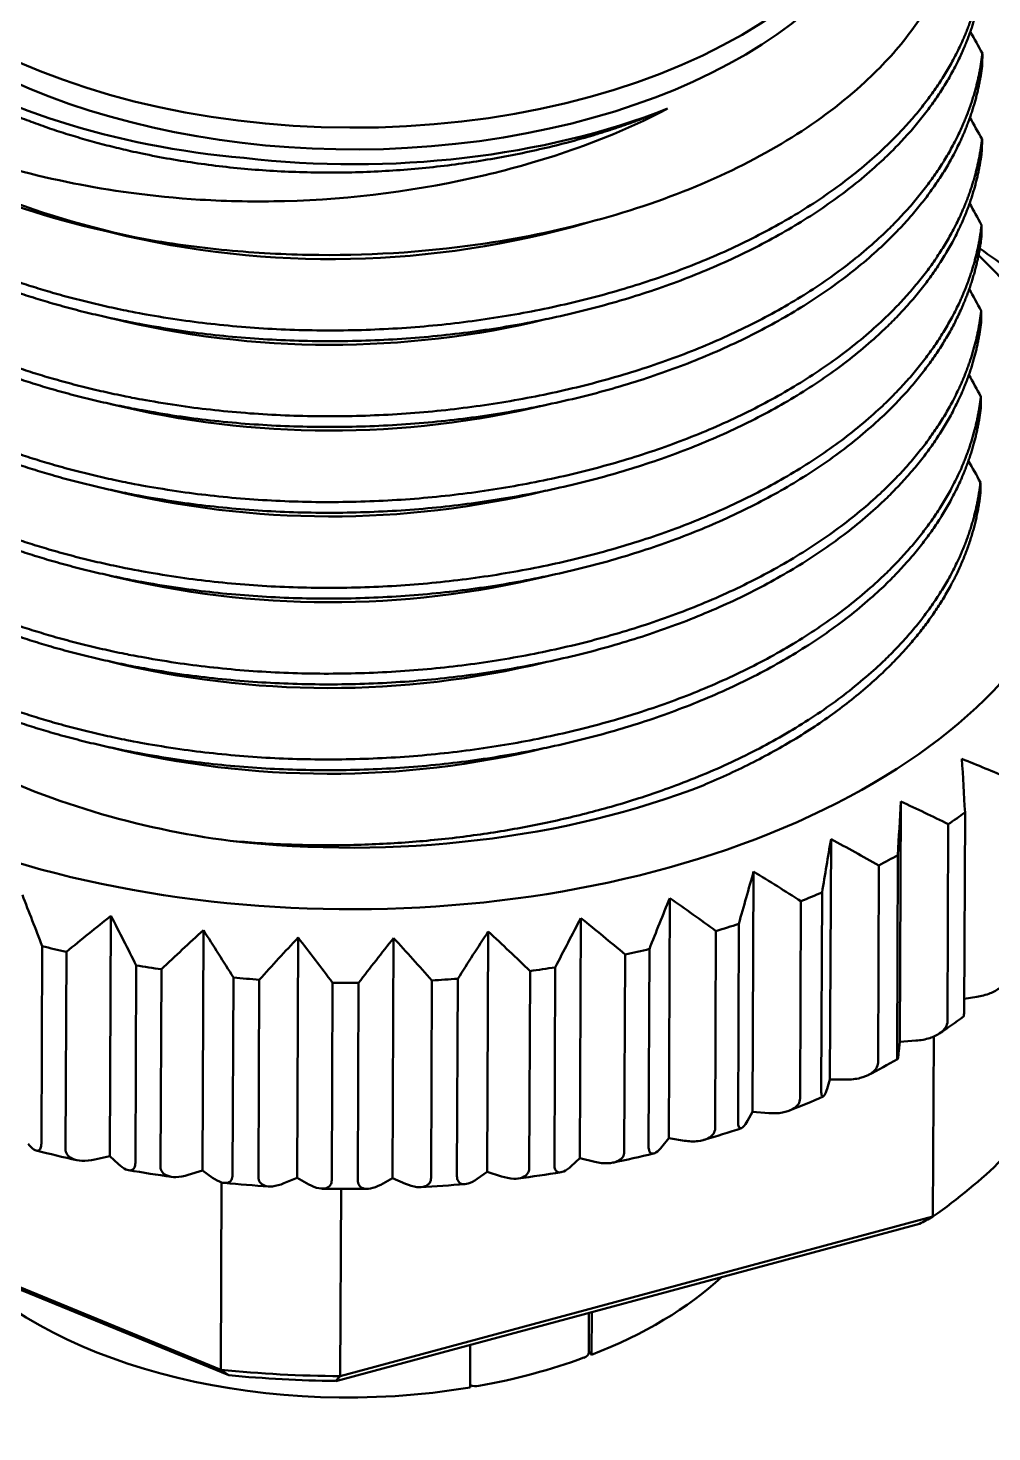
# Model space of a CAD drawing. Header units: millimetres. Extents: x 0 to 420, y 0 to 297.
# Drawn here: x 300.033 to 301.337, y 159.228 to 161.127 of the extents above; entities that cross this region are included whole.
import ezdxf

# ---------------------------------------------------------------- set-up
doc = ezdxf.new("R2010")
doc.units = ezdxf.units.MM
doc.header["$LTSCALE"] = 0.75
doc.layers.add('Visible', color=7, linetype='Continuous', lineweight=50)

msp = doc.modelspace()

# ---------------------------------------------------------------- linework, layer by layer
at = {"layer": 'Visible', "extrusion": (0, 0.816497, 0.57735)}
for p, q in [((301.3237, 161.0783), (301.3238, 161.0928)), ((301.3232, 160.9622), (301.3233, 160.9767)), ((301.3227, 160.8461), (301.3227, 160.8606)), ((301.3222, 160.73), (301.3222, 160.7445)), ((301.3217, 160.6139), (301.3217, 160.6284)), ((301.3212, 160.4978), (301.3212, 160.5124)), ((301.2134, 160.0807), (301.212, 159.7557)), ((301.3003, 160.0658), (301.2991, 159.7988)), ((301.2766, 159.7831), (301.2777, 160.0501)), ((301.119, 160.0296), (301.1176, 159.7046)), ((301.1826, 159.7273), (301.1837, 159.9942)), ((301.2095, 160.0082), (301.2083, 159.7412)), ((301.0143, 159.9859), (301.0129, 159.6608)), ((301.1069, 159.9577), (301.1058, 159.6907)), ((300.9009, 159.9501), (300.8995, 159.6251)), ((301.0772, 159.6788), (301.0784, 159.9457)), ((300.1449, 159.926), (300.1435, 159.601)), ((300.7806, 159.923), (300.7792, 159.598)), ((300.27, 159.9067), (300.2686, 159.5816)), ((300.6554, 159.9049), (300.654, 159.5798)), ((300.9623, 159.6384), (300.9634, 159.9054)), ((300.9943, 159.9151), (300.9932, 159.6481)), ((300.0507, 159.618), (300.0519, 159.885)), ((300.3981, 159.8966), (300.3967, 159.5716)), ((300.5272, 159.896), (300.5258, 159.571)), ((300.8733, 159.8811), (300.8722, 159.6141)), ((300.0846, 159.8773), (300.0834, 159.6103)), ((300.8394, 159.6067), (300.8406, 159.8737)), ((300.1779, 159.5919), (300.179, 159.8589)), ((300.2131, 159.8537), (300.2119, 159.5867)), ((300.3095, 159.5754), (300.3107, 159.8424)), ((300.7107, 159.5843), (300.7118, 159.8513)), ((300.7459, 159.8563), (300.7448, 159.5893)), ((300.3456, 159.8396), (300.3444, 159.5726)), ((300.4436, 159.5685), (300.4447, 159.8355)), ((300.4799, 159.8353), (300.4788, 159.5684)), ((300.578, 159.5715), (300.5792, 159.8385)), ((300.6141, 159.8409), (300.613, 159.5739)), ((301.2992, 159.8139), (301.3161, 159.8163)), ((301.212, 159.7557), (301.2107, 159.7429)), ((301.212, 159.7557), (301.2339, 159.7571)), ((301.258, 159.7627), (301.2569, 159.519)), ((301.1176, 159.7046), (301.1136, 159.692)), ((301.1176, 159.7046), (301.1396, 159.7044)), ((301.0129, 159.6608), (301.0061, 159.6486)), ((301.0129, 159.6608), (301.0347, 159.659)), ((300.8995, 159.6251), (300.8902, 159.6135)), ((300.8995, 159.6251), (300.9207, 159.6217)), ((300.2934, 159.3118), (299.5685, 159.6096)), ((300.3044, 159.3044), (299.5901, 159.5977)), ((300.1435, 159.601), (300.1231, 159.5962)), ((300.1435, 159.601), (300.1552, 159.59)), ((300.7792, 159.598), (300.7675, 159.5871)), ((300.7792, 159.598), (300.7996, 159.5931)), ((300.2686, 159.5816), (300.2493, 159.5755)), ((300.2686, 159.5816), (300.2824, 159.5716)), ((300.654, 159.5798), (300.6401, 159.57)), ((300.654, 159.5798), (300.6732, 159.5735)), ((300.2945, 159.5653), (300.2934, 159.3118)), ((300.3789, 159.5641), (300.3967, 159.5716)), ((300.3967, 159.5716), (300.4125, 159.5627)), ((300.5258, 159.571), (300.5098, 159.5622)), ((300.5258, 159.571), (300.5435, 159.5633)), ((300.4551, 159.3032), (300.4562, 159.5565)), ((301.2388, 159.5093), (300.4489, 159.2966)), ((301.2569, 159.519), (300.4551, 159.3032)), ((300.7913, 159.3352), (300.7915, 159.3889)), ((300.7952, 159.3322), (300.7954, 159.3899)), ((300.631, 159.3457), (300.6308, 159.2879)), ((300.7952, 159.3322), (300.7913, 159.337))]:
    msp.add_line(p, q, dxfattribs=at)
at = {"layer": 'Visible', "extrusion": (1e-16, -2e-16, -1)}
msp.add_arc((-300.4428, 162.0576), 1.243, 253.788, 283.8185, dxfattribs=at)
at = {"layer": 'Visible', "extrusion": (4e-16, -2e-16, -1)}
msp.add_arc((-300.4421, 161.9408), 1.2422, 256.3723, 283.8194, dxfattribs=at)
at = {"layer": 'Visible', "extrusion": (3e-16, 1e-16, -1)}
msp.add_arc((-300.4416, 161.8247), 1.2422, 256.3723, 283.8194, dxfattribs=at)
at = {"layer": 'Visible', "extrusion": (3e-16, 0, -1)}
for centre, radius, start, end in [((-300.4411, 161.7086), 1.2422, 256.3723, 283.8194), ((-300.4401, 161.4764), 1.2422, 256.3723, 283.8194), ((-300.4586, 161.2657), 1.7086, 277.7912, 279.7653)]:
    msp.add_arc(centre, radius, start, end, dxfattribs=at)
at = {"layer": 'Visible', "extrusion": (1e-16, 1e-16, -1)}
msp.add_arc((-300.4406, 161.5925), 1.2422, 256.3723, 283.8194, dxfattribs=at)
at = {"layer": 'Visible', "extrusion": (2e-16, -1e-16, -1)}
for centre, radius, start, end in [((-300.4396, 161.3604), 1.2422, 256.3723, 283.8194), ((-300.5446, 160.9884), 1.4237, 251.4415, 253.5863), ((-300.5028, 161.1429), 1.5838, 256.26, 258.3043)]:
    msp.add_arc(centre, radius, start, end, dxfattribs=at)
at = {"layer": 'Visible', "extrusion": (3e-16, -2e-16, -1)}
for centre, radius, start, end in [((-300.4529, 161.1661), 1.148, 277.3486, 296.2691), ((-300.4342, 161.1418), 1.5823, 282.2383, 284.2835), ((-300.4797, 161.2667), 1.7097, 260.7756, 262.7492)]:
    msp.add_arc(centre, radius, start, end, dxfattribs=at)
at = {"layer": 'Visible', "extrusion": (2e-16, -2e-16, -1)}
for centre, radius, start, end in [((-300.7801, 160.4984), 0.878, 233.826, 236.4404), ((-300.6066, 160.8188), 1.2431, 246.1971, 248.4724)]:
    msp.add_arc(centre, radius, start, end, dxfattribs=at)
at = {"layer": 'Visible', "extrusion": (1e-16, 0, -1)}
msp.add_arc((-300.6868, 160.6506), 1.0566, 240.3818, 242.8156, dxfattribs=at)
at = {"layer": 'Visible', "extrusion": (2e-16, 0, -1)}
for centre, radius, start, end in [((-300.4682, 161.346), 1.7895, 273.5132, 275.4452), ((-300.4709, 161.3466), 1.7901, 265.0942, 267.0259)]:
    msp.add_arc(centre, radius, start, end, dxfattribs=at)
at = {"layer": 'Visible', "extrusion": (4e-16, -1e-16, -1)}
msp.add_arc((-300.4697, 161.374), 1.8176, 269.3104, 271.2283, dxfattribs=at)
at = {"layer": 'Visible', "extrusion": (3e-16, 3e-16, -1)}
for centre, major_axis, start_param, end_param in [((300.4699, 161.4296), (-0.75, 0.0032), 3.141593, 6.283185), ((300.4657, 160.4598), (-1.0714, 0.0046), 4.068294, 4.10115), ((300.4632, 159.8794), (-1, 0.0043), -1.558941, -1.413797)]:
    msp.add_ellipse(centre, major_axis=major_axis, ratio=0.58284, start_param=start_param, end_param=end_param, dxfattribs=at)
at = {"layer": 'Visible', "extrusion": (3e-16, 4e-16, -1)}
for centre, major_axis, start_param, end_param in [((300.4698, 161.4001), (-0.75, 0.0032), 3.10786, 5.844014), ((300.4694, 161.313), (-0.8571, 0.0037), -1.224569, -0.944532)]:
    msp.add_ellipse(centre, major_axis=major_axis, ratio=0.58284, start_param=start_param, end_param=end_param, dxfattribs=at)
at = {"layer": 'Visible', "extrusion": (3e-16, 1e-16, -1)}
for centre, major_axis, ratio, start_param, end_param in [((300.4698, 161.3884), (-0.7643, 0.0033), 0.58284, 4.115223, 4.900621), ((300.4698, 161.306), (0.8575, 0.0173), 0.567733, 1.931217, 2.211164)]:
    msp.add_ellipse(centre, major_axis=major_axis, ratio=ratio, start_param=start_param, end_param=end_param, dxfattribs=at)
at = {"layer": 'Visible', "extrusion": (4e-16, 1e-16, -1)}
for centre, major_axis, start_param, end_param in [((300.466, 160.5178), (-1, 0.0043), 2.589255, 6.855014), ((300.4657, 160.4598), (-1.0714, 0.0046), 3.942631, 3.975487), ((300.4657, 160.4598), (-1.0714, 0.0046), 4.319622, 4.352478)]:
    msp.add_ellipse(centre, major_axis=major_axis, ratio=0.58284, start_param=start_param, end_param=end_param, dxfattribs=at)
at = {"layer": 'Visible', "extrusion": (2e-16, 1e-16, -1)}
msp.add_ellipse((300.466, 160.5178), major_axis=(-0.8571, 0.0037), ratio=0.58284, start_param=4.112196, end_param=4.897594, dxfattribs=at)
at = {"layer": 'Visible', "extrusion": (4e-16, -1e-16, -1)}
for start_param, end_param in [(3.816967, 3.849823), (4.193958, 4.226814), (-1.209581, -1.176725), (-1.335245, -1.302389), (-1.460909, -1.428053), (4.445285, 4.478141), (4.696613, 4.729469), (4.570949, 4.603805)]:
    msp.add_ellipse((300.4657, 160.4598), major_axis=(-1.0714, 0.0046), ratio=0.58284, start_param=start_param, end_param=end_param, dxfattribs=at)
at = {"layer": 'Visible'}
for start_param, end_param in [(2.454579, 2.612553), (1.407382, 1.565356)]:
    msp.add_ellipse((300.4633, 159.9026), major_axis=(-1.0286, 0.0044), ratio=0.58284, start_param=start_param, end_param=end_param, dxfattribs=at)
at = {"layer": 'Visible', "extrusion": (2e-16, 0, -1)}
msp.add_ellipse((300.4614, 159.4499), major_axis=(-1.0143, 0.0044), ratio=0.58284, start_param=3.01478, end_param=6.409998, dxfattribs=at)
at = {"layer": 'Visible', "extrusion": (4e-16, 0, -1)}
for start_param, end_param in [(4.42499, 5.770072), (3.697888, 4.121445)]:
    msp.add_ellipse((300.4621, 159.624), major_axis=(-0.6, 0.0026), ratio=0.58284, start_param=start_param, end_param=end_param, dxfattribs=at)
at = {"layer": 'Visible', "extrusion": (3e-16, -1e-16, -1)}
msp.add_ellipse((300.777, 159.3352), major_axis=(-0.0143, 0.0001), ratio=0.58284, start_param=3.141593, end_param=4.142357, dxfattribs=at)
at = {"layer": 'Visible', "extrusion": (2e-16, 2e-16, -1)}
msp.add_ellipse((300.4621, 159.624), major_axis=(-0.6, 0.0026), ratio=0.58284, start_param=4.142357, end_param=4.404079, dxfattribs=at)
at = {"layer": 'Visible', "extrusion": (4e-16, 3e-16, -1)}
msp.add_ellipse((300.6385, 159.298), major_axis=(-0.0143, 0.0001), ratio=0.58284, start_param=4.404079, end_param=5.278255, dxfattribs=at)
at = {"layer": 'Visible'}
for points, knots in [([(300.1765, 160.8443), (300.2154, 160.8369), (300.2546, 160.8313), (300.3332, 160.8234), (300.3722, 160.8211), (300.4886, 160.8189), (300.566, 160.8236), (300.7501, 160.8499), (300.8535, 160.8776), (301.0321, 160.9538), (301.1068, 161.0005), (301.187, 161.0745), (301.2066, 161.0958), (301.2495, 161.1518), (301.2693, 161.1875), (301.2941, 161.2592), (301.2998, 161.2949), (301.2991, 161.3307)], [0.000001, 0.000001, 0.000001, 0.000001, 0.086354, 0.086354, 0.169655, 0.169655, 0.333618, 0.333618, 0.569838, 0.569838, 0.795687, 0.795687, 0.881553, 0.881553, 1.013723, 1.013723, 1.139689, 1.139689, 1.139689, 1.139689]), ([(300.3248, 160.9514), (300.2369, 160.9592), (300.1523, 160.9761), (299.9981, 161.0252), (299.9292, 161.0573), (299.8715, 161.0955)], [-0.373099, -0.373099, -0.373099, -0.373099, -0.1865478, -0.1865478, -0.000001, -0.000001, -0.000001, -0.000001]), ([(300.898, 161.0182), (300.8108, 160.9723), (300.7224, 160.9452), (300.5633, 160.9074), (300.4714, 160.8955), (300.3413, 160.8921), (300.3033, 160.8927), (300.1985, 160.8991), (300.141, 160.9079), (300.0413, 160.9277), (299.9905, 160.9414), (299.9431, 160.9581)], [0, 0, 0, 0, 0.233034, 0.233034, 0.519617, 0.519617, 0.63878, 0.63878, 0.852299, 0.852299, 1.097842, 1.097842, 1.097842, 1.097842]), ([(301.2083, 159.7412), (301.2083, 159.7387), (301.2084, 159.7363), (301.2085, 159.7332), (301.2087, 159.7322), (301.2091, 159.7318), (301.2094, 159.7327), (301.21, 159.736), (301.2104, 159.7394), (301.2107, 159.7429)], [0, 0, 0, 0, 0.00648457, 0.00648457, 0.01447686, 0.01447686, 0.02471872, 0.02471872, 0.037436, 0.037436, 0.037436, 0.037436]), ([(301.1058, 159.6907), (301.1058, 159.6882), (301.1059, 159.6858), (301.1065, 159.6826), (301.107, 159.6816), (301.1083, 159.6812), (301.1092, 159.6821), (301.1111, 159.6853), (301.1125, 159.6885), (301.1136, 159.692)], [0, 0, 0, 0, 0.00648457, 0.00648457, 0.01447686, 0.01447686, 0.02471872, 0.02471872, 0.037436, 0.037436, 0.037436, 0.037436])]:
    msp.add_open_spline(points, degree=3, knots=knots, dxfattribs=at)
for points, weights, knots in [([(301.3243, 161.2088), (301.316, 161.136), (301.2747, 161.0674), (301.1533, 160.8661), (300.8315, 160.7722), (300.5098, 160.6784), (300.1761, 160.7428), (300.0625, 160.7647), (299.9648, 160.8037)], [0.964998613553, 0.972729596799, 1, 0.923879532511, 1, 0.923879532511, 1, 0.972729596799, 0.964998613553], [0.14780204, 0.14780204, 0.14780204, 0.15277778, 0.15277778, 0.16666667, 0.16666667, 0.18055556, 0.18055556, 0.18553129, 0.18553129, 0.18553129]), ([(301.3242, 161.1943), (301.3159, 161.1215), (301.2746, 161.0529), (301.1532, 160.8516), (300.8315, 160.7577), (300.5097, 160.6639), (300.176, 160.7283), (300.0625, 160.7502), (299.9648, 160.7892)], [0.964998613553, 0.972729596799, 1, 0.923879532511, 1, 0.923879532511, 1, 0.972729596799, 0.964998613553], [0, 0, 0, 0.00168216, 0.00168216, 0.00637759, 0.00637759, 0.01107303, 0.01107303, 0.01275519, 0.01275519, 0.01275519]), ([(300.898, 161.0182), (300.8478, 160.9971), (300.793, 160.9809), (300.5061, 160.8965), (300.2085, 160.9531), (299.9897, 160.9948), (299.8524, 161.0991)], [0.975309662965, 0.984497722588, 1, 0.923879532511, 1, 0.942877655711, 0.971486845258], [0.05272702, 0.05272702, 0.05272702, 0.05555556, 0.05555556, 0.06944444, 0.06944444, 0.07986695, 0.07986695, 0.07986695]), ([(301.3238, 161.0928), (301.3154, 161.0199), (301.2742, 160.9514), (301.1528, 160.75), (300.831, 160.6561), (300.5093, 160.5623), (300.1756, 160.6267), (300.062, 160.6486), (299.9643, 160.6876)], [0.964998613553, 0.972729596799, 1, 0.923879532511, 1, 0.923879532511, 1, 0.972729596799, 0.964998613553], [0.25891315, 0.25891315, 0.25891315, 0.26388889, 0.26388889, 0.27777778, 0.27777778, 0.29166667, 0.29166667, 0.29664241, 0.29664241, 0.29664241]), ([(301.3237, 161.0783), (301.3154, 161.0054), (301.2741, 160.9369), (301.1527, 160.7355), (300.831, 160.6416), (300.5092, 160.5478), (300.1755, 160.6122), (300.062, 160.6341), (299.9643, 160.6731)], [0.964998613553, 0.972729596799, 1, 0.923879532511, 1, 0.923879532511, 1, 0.972729596799, 0.964998613553], [0, 0, 0, 0.00168272, 0.00168272, 0.00637973, 0.00637973, 0.01107674, 0.01107674, 0.01275946, 0.01275946, 0.01275946]), ([(301.3233, 160.9767), (301.3149, 160.9038), (301.2737, 160.8353), (301.1523, 160.6339), (300.8305, 160.54), (300.5088, 160.4462), (300.1751, 160.5106), (300.0615, 160.5325), (299.9638, 160.5716)], [0.964998613553, 0.972729596799, 1, 0.923879532511, 1, 0.923879532511, 1, 0.972729596799, 0.964998613553], [0.37002426, 0.37002426, 0.37002426, 0.375, 0.375, 0.38888889, 0.38888889, 0.40277778, 0.40277778, 0.40775352, 0.40775352, 0.40775352]), ([(301.3232, 160.9622), (301.3149, 160.8893), (301.2736, 160.8208), (301.1522, 160.6194), (300.8305, 160.5255), (300.5087, 160.4317), (300.175, 160.4961), (300.0615, 160.518), (299.9638, 160.557)], [0.964998613553, 0.972729596799, 1, 0.923879532511, 1, 0.923879532511, 1, 0.972729596799, 0.964998613553], [0, 0, 0, 0.00168272, 0.00168272, 0.00637973, 0.00637973, 0.01107674, 0.01107674, 0.01275946, 0.01275946, 0.01275946]), ([(301.3227, 160.8606), (301.3144, 160.7877), (301.2732, 160.7192), (301.1518, 160.5178), (300.83, 160.424), (300.5083, 160.3301), (300.1746, 160.3945), (300.061, 160.4164), (299.9633, 160.4555)], [0.964998613553, 0.972729596799, 1, 0.923879532511, 1, 0.923879532511, 1, 0.972729596799, 0.964998613553], [0.48113537, 0.48113537, 0.48113537, 0.48611111, 0.48611111, 0.5, 0.5, 0.51388889, 0.51388889, 0.51886463, 0.51886463, 0.51886463]), ([(301.3227, 160.8461), (301.3144, 160.7732), (301.2731, 160.7047), (301.1517, 160.5033), (300.83, 160.4095), (300.5082, 160.3156), (300.1745, 160.38), (300.061, 160.4019), (299.9633, 160.441)], [0.964998613553, 0.972729596799, 1, 0.923879532511, 1, 0.923879532511, 1, 0.972729596799, 0.964998613553], [0, 0, 0, 0.00168272, 0.00168272, 0.00637973, 0.00637973, 0.01107674, 0.01107674, 0.01275946, 0.01275946, 0.01275946]), ([(301.3222, 160.7445), (301.3139, 160.6716), (301.2727, 160.6031), (301.1513, 160.4017), (300.8295, 160.3079), (300.5078, 160.214), (300.1741, 160.2784), (300.0605, 160.3004), (299.9628, 160.3394)], [0.964998613553, 0.972729596799, 1, 0.923879532511, 1, 0.923879532511, 1, 0.972729596799, 0.964998613553], [0.59224648, 0.59224648, 0.59224648, 0.59722222, 0.59722222, 0.61111111, 0.61111111, 0.625, 0.625, 0.62997574, 0.62997574, 0.62997574]), ([(301.3222, 160.73), (301.3139, 160.6571), (301.2726, 160.5886), (301.1512, 160.3872), (300.8295, 160.2934), (300.5077, 160.1995), (300.174, 160.2639), (300.0605, 160.2858), (299.9628, 160.3249)], [0.964998613553, 0.972729596799, 1, 0.923879532511, 1, 0.923879532511, 1, 0.972729596799, 0.964998613553], [0, 0, 0, 0.00168272, 0.00168272, 0.00637973, 0.00637973, 0.01107674, 0.01107674, 0.01275946, 0.01275946, 0.01275946]), ([(301.3217, 160.6284), (301.3134, 160.5556), (301.2721, 160.487), (301.1508, 160.2856), (300.829, 160.1918), (300.5073, 160.0979), (300.1736, 160.1624), (300.06, 160.1843), (299.9623, 160.2233)], [0.964998613553, 0.972729596799, 1, 0.923879532511, 1, 0.923879532511, 1, 0.972729596799, 0.964998613553], [0.70335759, 0.70335759, 0.70335759, 0.70833333, 0.70833333, 0.72222222, 0.72222222, 0.73611111, 0.73611111, 0.74108685, 0.74108685, 0.74108685]), ([(301.3217, 160.6139), (301.3134, 160.541), (301.2721, 160.4725), (301.1507, 160.2711), (300.829, 160.1773), (300.5072, 160.0834), (300.1735, 160.1478), (300.06, 160.1698), (299.9623, 160.2088)], [0.964998613553, 0.972729596799, 1, 0.923879532511, 1, 0.923879532511, 1, 0.972729596799, 0.964998613553], [0, 0, 0, 0.00168203, 0.00168203, 0.00637711, 0.00637711, 0.0110722, 0.0110722, 0.01275422, 0.01275422, 0.01275422]), ([(301.3212, 160.5124), (301.3129, 160.4395), (301.2716, 160.371), (301.1503, 160.1696), (300.8285, 160.0757), (300.5778, 160.0026), (300.306, 160.0275)], [0.964998613553, 0.972729596799, 1, 0.923879532511, 1, 0.939675352063, 0.974963967386], [0.81446871, 0.81446871, 0.81446871, 0.81944444, 0.81944444, 0.83333333, 0.83333333, 0.84434013, 0.84434013, 0.84434013])]:
    msp.add_rational_spline(points, weights, degree=2, knots=knots, dxfattribs=at)
at = {"layer": 'Visible', "extrusion": (-2.84009e-09, -1.55784e-09, -1)}
msp.add_open_spline([(301.3075, 161.1223), (301.3129, 161.1125), (301.3184, 161.1027), (301.3238, 161.0928)], degree=3, dxfattribs=at)
at = {"layer": 'Visible', "extrusion": (9.2933e-10, 5.01405e-10, -1)}
msp.add_open_spline([(301.307, 161.0062), (301.3124, 160.9965), (301.3179, 160.9866), (301.3233, 160.9767)], degree=3, dxfattribs=at)
at = {"layer": 'Visible', "extrusion": (-2.42947e-09, -1.32697e-09, -1)}
msp.add_open_spline([(301.3065, 160.8902), (301.3119, 160.8804), (301.3174, 160.8705), (301.3227, 160.8606)], degree=3, dxfattribs=at)
at = {"layer": 'Visible'}
for points in [[(301.3203, 160.8289), (301.3345, 160.819), (301.3486, 160.8089), (301.3627, 160.7988)], [(301.359, 160.1124), (301.3382, 160.1213), (301.3172, 160.1299), (301.2961, 160.1384)], [(301.2777, 160.0501), (301.2565, 160.0605), (301.2351, 160.0707), (301.2134, 160.0807)], [(301.119, 160.0296), (301.115, 160.0058), (301.1109, 159.9818), (301.1069, 159.9577)], [(301.1837, 159.9942), (301.1623, 160.0062), (301.1408, 160.0181), (301.119, 160.0296)], [(301.0784, 159.9457), (301.0572, 159.9593), (301.0358, 159.9727), (301.0143, 159.9859)], [(300.9634, 159.9054), (300.9427, 159.9205), (300.9219, 159.9354), (300.9009, 159.9501)], [(300.1449, 159.926), (300.1247, 159.9099), (300.1045, 159.8937), (300.0846, 159.8773)], [(300.7806, 159.923), (300.769, 159.9009), (300.7574, 159.8786), (300.7459, 159.8563)], [(300.8406, 159.8737), (300.8207, 159.8903), (300.8008, 159.9067), (300.7806, 159.923)], [(300.27, 159.9067), (300.2508, 159.8892), (300.2319, 159.8715), (300.2131, 159.8537)], [(300.6554, 159.9049), (300.6415, 159.8837), (300.6278, 159.8624), (300.6141, 159.8409)], [(300.7118, 159.8513), (300.6932, 159.8693), (300.6744, 159.8872), (300.6554, 159.9049)], [(300.3981, 159.8966), (300.3804, 159.8778), (300.3629, 159.8588), (300.3456, 159.8396)], [(300.5272, 159.896), (300.5113, 159.8759), (300.4956, 159.8557), (300.4799, 159.8353)], [(300.4489, 159.2966), (300.4509, 159.2988), (300.453, 159.301), (300.4551, 159.3032)]]:
    msp.add_open_spline(points, degree=3, dxfattribs=at)
at = {"layer": 'Visible', "extrusion": (1.84239e-09, 1.00685e-09, -1)}
msp.add_open_spline([(301.306, 160.7741), (301.3114, 160.7643), (301.3169, 160.7544), (301.3222, 160.7445)], degree=3, dxfattribs=at)
at = {"layer": 'Visible', "extrusion": (-2.17737e-09, -1.18992e-09, -1)}
msp.add_open_spline([(301.3055, 160.658), (301.3109, 160.6482), (301.3164, 160.6384), (301.3217, 160.6284)], degree=3, dxfattribs=at)
at = {"layer": 'Visible', "extrusion": (-1.60258e-10, -9.33288e-11, -1)}
msp.add_open_spline([(301.305, 160.5419), (301.3104, 160.5321), (301.3159, 160.5223), (301.3212, 160.5124)], degree=3, dxfattribs=at)
at = {"layer": 'Visible', "extrusion": (1.4982e-12, -1.2004e-12, -1)}
msp.add_rational_spline([(301.3212, 160.4978), (301.3129, 160.425), (301.2716, 160.3564), (301.177, 160.1995), (300.9483, 160.1035)], [0.964998613553, 0.972729596799, 1, 0.939675352063, 0.974963967386], degree=2, knots=[0, 0, 0, 0.001684904, 0.001684904, 0.005412067, 0.005412067, 0.005412067], dxfattribs=at)
at = {"layer": 'Visible', "extrusion": (-3.5462e-12, 3.837e-13, -1)}
msp.add_open_spline([(301.2961, 160.1384), (301.2975, 160.1143), (301.2989, 160.0901), (301.3003, 160.0658)], degree=3, dxfattribs=at)
at = {"layer": 'Visible', "extrusion": (5.94579e-09, -3.27487e-10, 1)}
msp.add_open_spline([(301.2134, 160.0807), (301.2121, 160.0567), (301.2108, 160.0325), (301.2095, 160.0082)], degree=3, dxfattribs=at)
at = {"layer": 'Visible', "extrusion": (-1.02858e-09, 2.90335e-10, 1)}
msp.add_open_spline([(301.0143, 159.9859), (301.0076, 159.9624), (301.0009, 159.9388), (300.9943, 159.9151)], degree=3, dxfattribs=at)
at = {"layer": 'Visible', "extrusion": (5.37635e-10, 2.0775e-10, -1)}
msp.add_open_spline([(300.0519, 159.885), (300.043, 159.9082), (300.034, 159.9313), (300.025, 159.9543)], degree=3, dxfattribs=at)
at = {"layer": 'Visible', "extrusion": (1.22109e-09, -4.85341e-10, 1)}
msp.add_open_spline([(300.9009, 159.9501), (300.8916, 159.9273), (300.8824, 159.9042), (300.8733, 159.8811)], degree=3, dxfattribs=at)
at = {"layer": 'Visible', "extrusion": (-5.94244e-11, -2.93327e-11, -1)}
msp.add_open_spline([(300.179, 159.8589), (300.1677, 159.8814), (300.1564, 159.9038), (300.1449, 159.926)], degree=3, dxfattribs=at)
at = {"layer": 'Visible', "extrusion": (-9.42893e-11, -5.98768e-11, -1)}
msp.add_open_spline([(300.3107, 159.8424), (300.2972, 159.8639), (300.2836, 159.8854), (300.27, 159.9067)], degree=3, dxfattribs=at)
at = {"layer": 'Visible', "extrusion": (-9.80351e-11, -7.46554e-11, -1)}
msp.add_open_spline([(300.4447, 159.8355), (300.4293, 159.856), (300.4137, 159.8764), (300.3981, 159.8966)], degree=3, dxfattribs=at)
at = {"layer": 'Visible', "extrusion": (2.99107e-10, 2.68697e-10, -1)}
msp.add_open_spline([(300.5792, 159.8385), (300.562, 159.8578), (300.5447, 159.877), (300.5272, 159.896)], degree=3, dxfattribs=at)
at = {"layer": 'Visible', "extrusion": (-1.3448e-12, -1.9808e-12, -1)}
msp.add_open_spline([(301.3161, 159.8163), (301.322, 159.8171), (301.3289, 159.819), (301.339, 159.8231), (301.3442, 159.826), (301.3508, 159.8312), (301.3538, 159.8344), (301.3569, 159.8398), (301.3578, 159.8429), (301.3578, 159.8454)], degree=3, knots=[0.11393092, 0.11393092, 0.11393092, 0.11393092, 0.1266482, 0.1266482, 0.13689006, 0.13689006, 0.14488235, 0.14488235, 0.15136692, 0.15136692, 0.15136692, 0.15136692], dxfattribs=at)
at = {"layer": 'Visible', "extrusion": (4.09846e-10, -1.80472e-11, -1)}
msp.add_open_spline([(301.2991, 159.7988), (301.2991, 159.7963), (301.299, 159.7939), (301.2988, 159.7908), (301.2986, 159.7898), (301.2984, 159.7896), (301.2984, 159.7896), (301.2984, 159.7896)], degree=3, knots=[0, 0, 0, 0, 0.00648457, 0.00648457, 0.01447686, 0.01447686, 0.01461622, 0.01461622, 0.01461622, 0.01461622], dxfattribs=at)
at = {"layer": 'Visible', "extrusion": (-3.958e-12, 3.7682e-12, -1)}
msp.add_open_spline([(301.2339, 159.7571), (301.2399, 159.7575), (301.2471, 159.7588), (301.2574, 159.7622), (301.2626, 159.7647), (301.2694, 159.7695), (301.2725, 159.7724), (301.2756, 159.7776), (301.2766, 159.7806), (301.2766, 159.7831)], degree=3, knots=[0.11394004, 0.11394004, 0.11394004, 0.11394004, 0.12665732, 0.12665732, 0.13689918, 0.13689918, 0.14489147, 0.14489147, 0.15137604, 0.15137604, 0.15137604, 0.15137604], dxfattribs=at)
at = {"layer": 'Visible', "extrusion": (-3.4755e-12, 2.8046e-12, -1)}
msp.add_open_spline([(301.1396, 159.7044), (301.1457, 159.7044), (301.1529, 159.7051), (301.1633, 159.7078), (301.1685, 159.7098), (301.1754, 159.7142), (301.1784, 159.7169), (301.1816, 159.7218), (301.1826, 159.7247), (301.1826, 159.7273)], degree=3, knots=[0.11388572, 0.11388572, 0.11388572, 0.11388572, 0.126603, 0.126603, 0.13684486, 0.13684486, 0.14483715, 0.14483715, 0.15132172, 0.15132172, 0.15132172, 0.15132172], dxfattribs=at)
at = {"layer": 'Visible', "extrusion": (1.03661e-11, -2.09455e-11, -1)}
msp.add_open_spline([(301.0347, 159.659), (301.0407, 159.6586), (301.0478, 159.6588), (301.0581, 159.6607), (301.0633, 159.6624), (301.0701, 159.6662), (301.0731, 159.6687), (301.0763, 159.6734), (301.0772, 159.6763), (301.0772, 159.6788)], degree=3, knots=[0.11389484, 0.11389484, 0.11389484, 0.11389484, 0.12661213, 0.12661213, 0.13685399, 0.13685399, 0.14484627, 0.14484627, 0.15133084, 0.15133084, 0.15133084, 0.15133084], dxfattribs=at)
at = {"layer": 'Visible', "extrusion": (-2.0322e-12, -5.47e-14, -1)}
msp.add_open_spline([(300.9207, 159.6217), (300.9266, 159.6208), (300.9335, 159.6205), (300.9436, 159.6217), (300.9487, 159.623), (300.9553, 159.6263), (300.9582, 159.6286), (300.9613, 159.6331), (300.9622, 159.6359), (300.9623, 159.6384)], degree=3, knots=[0.11394004, 0.11394004, 0.11394004, 0.11394004, 0.12665732, 0.12665732, 0.13689918, 0.13689918, 0.14489147, 0.14489147, 0.15137604, 0.15137604, 0.15137604, 0.15137604], dxfattribs=at)
at = {"layer": 'Visible', "extrusion": (-2.20091e-11, 1.463e-11, -1)}
msp.add_open_spline([(300.9932, 159.6481), (300.9931, 159.6456), (300.9934, 159.6432), (300.9944, 159.64), (300.9953, 159.6389), (300.9973, 159.6383), (300.9989, 159.6391), (301.0021, 159.6421), (301.0043, 159.6453), (301.0061, 159.6486)], degree=3, knots=[0, 0, 0, 0, 0.00648457, 0.00648457, 0.01447686, 0.01447686, 0.02471872, 0.02471872, 0.037436, 0.037436, 0.037436, 0.037436], dxfattribs=at)
at = {"layer": 'Visible', "extrusion": (4.9625e-12, -8.5169e-12, -1)}
msp.add_open_spline([(300.0328, 159.6175), (300.0353, 159.6143), (300.0383, 159.6113), (300.0426, 159.6086), (300.0448, 159.6079), (300.0477, 159.6086), (300.049, 159.6098), (300.0503, 159.6131), (300.0507, 159.6155), (300.0507, 159.618)], degree=3, knots=[0.11394004, 0.11394004, 0.11394004, 0.11394004, 0.12665732, 0.12665732, 0.13689918, 0.13689918, 0.14489147, 0.14489147, 0.15137604, 0.15137604, 0.15137604, 0.15137604], dxfattribs=at)
at = {"layer": 'Visible', "extrusion": (-1.53306e-11, -4.2609e-12, -1)}
msp.add_open_spline([(300.8722, 159.6141), (300.8722, 159.6116), (300.8726, 159.6092), (300.8739, 159.6059), (300.8751, 159.6047), (300.878, 159.604), (300.8802, 159.6046), (300.8846, 159.6074), (300.8876, 159.6103), (300.8902, 159.6135)], degree=3, knots=[0, 0, 0, 0, 0.00648457, 0.00648457, 0.01447686, 0.01447686, 0.02471872, 0.02471872, 0.037436, 0.037436, 0.037436, 0.037436], dxfattribs=at)
at = {"layer": 'Visible', "extrusion": (-5.627e-13, 1.7588e-12, -1)}
msp.add_open_spline([(300.0834, 159.6103), (300.0834, 159.6078), (300.0843, 159.6051), (300.0872, 159.6008), (300.09, 159.5987), (300.0963, 159.5957), (300.1012, 159.5948), (300.1108, 159.5942), (300.1175, 159.5949), (300.1231, 159.5962)], degree=3, knots=[0, 0, 0, 0, 0.00648457, 0.00648457, 0.01447686, 0.01447686, 0.02471872, 0.02471872, 0.037436, 0.037436, 0.037436, 0.037436], dxfattribs=at)
at = {"layer": 'Visible', "extrusion": (2.9446e-12, -8.5716e-12, -1)}
msp.add_open_spline([(300.7996, 159.5931), (300.8052, 159.5917), (300.8119, 159.5909), (300.8215, 159.5914), (300.8264, 159.5923), (300.8327, 159.5952), (300.8356, 159.5972), (300.8385, 159.6015), (300.8394, 159.6042), (300.8394, 159.6067)], degree=3, knots=[0.11388572, 0.11388572, 0.11388572, 0.11388572, 0.126603, 0.126603, 0.13684486, 0.13684486, 0.14483715, 0.14483715, 0.15132172, 0.15132172, 0.15132172, 0.15132172], dxfattribs=at)
at = {"layer": 'Visible', "extrusion": (3.6312e-12, 1.4742e-12, -1)}
msp.add_open_spline([(300.1552, 159.59), (300.1583, 159.587), (300.1621, 159.5843), (300.1676, 159.5819), (300.1704, 159.5813), (300.174, 159.5823), (300.1756, 159.5836), (300.1773, 159.587), (300.1778, 159.5894), (300.1779, 159.5919)], degree=3, knots=[0.11388572, 0.11388572, 0.11388572, 0.11388572, 0.126603, 0.126603, 0.13684486, 0.13684486, 0.14483715, 0.14483715, 0.15132172, 0.15132172, 0.15132172, 0.15132172], dxfattribs=at)
at = {"layer": 'Visible', "extrusion": (2.017e-13, 1.55776e-11, -1)}
msp.add_open_spline([(300.2119, 159.5867), (300.2119, 159.5842), (300.2127, 159.5815), (300.2155, 159.5774), (300.2181, 159.5755), (300.2241, 159.5731), (300.2286, 159.5724), (300.2377, 159.5726), (300.244, 159.5738), (300.2493, 159.5755)], degree=3, knots=[0, 0, 0, 0, 0.00648457, 0.00648457, 0.01447686, 0.01447686, 0.02471872, 0.02471872, 0.037436, 0.037436, 0.037436, 0.037436], dxfattribs=at)
at = {"layer": 'Visible', "extrusion": (-6.3084e-12, 2.0463e-11, -1)}
msp.add_open_spline([(300.6732, 159.5735), (300.6785, 159.5717), (300.6847, 159.5705), (300.6938, 159.5702), (300.6984, 159.5708), (300.7044, 159.5732), (300.707, 159.5751), (300.7098, 159.5792), (300.7106, 159.5818), (300.7107, 159.5843)], degree=3, knots=[0.11393092, 0.11393092, 0.11393092, 0.11393092, 0.1266482, 0.1266482, 0.13689006, 0.13689006, 0.14488235, 0.14488235, 0.15136692, 0.15136692, 0.15136692, 0.15136692], dxfattribs=at)
at = {"layer": 'Visible', "extrusion": (-1.1185e-12, -7.988e-12, -1)}
msp.add_open_spline([(300.7448, 159.5893), (300.7448, 159.5868), (300.7453, 159.5843), (300.7469, 159.5809), (300.7485, 159.5796), (300.7521, 159.5786), (300.7549, 159.5791), (300.7605, 159.5815), (300.7643, 159.5842), (300.7675, 159.5871)], degree=3, knots=[0, 0, 0, 0, 0.00648457, 0.00648457, 0.01447686, 0.01447686, 0.02471872, 0.02471872, 0.037436, 0.037436, 0.037436, 0.037436], dxfattribs=at)
at = {"layer": 'Visible', "extrusion": (-2.748e-12, -2.9045e-12, -1)}
msp.add_open_spline([(300.2824, 159.5716), (300.2862, 159.5689), (300.2908, 159.5664), (300.2973, 159.5645), (300.3006, 159.5642), (300.3049, 159.5654), (300.3069, 159.5668), (300.3089, 159.5704), (300.3095, 159.5729), (300.3095, 159.5754)], degree=3, knots=[0.11394004, 0.11394004, 0.11394004, 0.11394004, 0.12665732, 0.12665732, 0.13689918, 0.13689918, 0.14489147, 0.14489147, 0.15137604, 0.15137604, 0.15137604, 0.15137604], dxfattribs=at)
at = {"layer": 'Visible', "extrusion": (4.9132e-12, -1.741e-13, -1)}
msp.add_open_spline([(300.3444, 159.5726), (300.3444, 159.5701), (300.3451, 159.5675), (300.3477, 159.5636), (300.3501, 159.5619), (300.3556, 159.5599), (300.3598, 159.5596), (300.3682, 159.5604), (300.374, 159.562), (300.3789, 159.5641)], degree=3, knots=[0, 0, 0, 0, 0.00648457, 0.00648457, 0.01447686, 0.01447686, 0.02471872, 0.02471872, 0.037436, 0.037436, 0.037436, 0.037436], dxfattribs=at)
at = {"layer": 'Visible', "extrusion": (-2.1485e-12, 1.14212e-11, -1)}
msp.add_open_spline([(300.4125, 159.5627), (300.4169, 159.5602), (300.4221, 159.5581), (300.4296, 159.5567), (300.4334, 159.5567), (300.4384, 159.5583), (300.4406, 159.5598), (300.4429, 159.5635), (300.4436, 159.566), (300.4436, 159.5685)], degree=3, knots=[0.11389484, 0.11389484, 0.11389484, 0.11389484, 0.12661213, 0.12661213, 0.13685399, 0.13685399, 0.14484627, 0.14484627, 0.15133084, 0.15133084, 0.15133084, 0.15133084], dxfattribs=at)
at = {"layer": 'Visible', "extrusion": (-2.1698e-12, -6.8252e-12, -1)}
msp.add_open_spline([(300.4788, 159.5684), (300.4788, 159.5658), (300.4795, 159.5633), (300.4817, 159.5596), (300.4839, 159.558), (300.4889, 159.5564), (300.4927, 159.5564), (300.5002, 159.5578), (300.5054, 159.5598), (300.5098, 159.5622)], degree=3, knots=[0, 0, 0, 0, 0.00648457, 0.00648457, 0.01447686, 0.01447686, 0.02471872, 0.02471872, 0.037436, 0.037436, 0.037436, 0.037436], dxfattribs=at)
at = {"layer": 'Visible', "extrusion": (-5.18e-12, 1.13708e-11, -1)}
msp.add_open_spline([(300.5435, 159.5633), (300.5484, 159.5612), (300.5541, 159.5595), (300.5625, 159.5586), (300.5667, 159.5589), (300.5722, 159.5609), (300.5747, 159.5626), (300.5772, 159.5664), (300.578, 159.569), (300.578, 159.5715)], degree=3, knots=[0.11389484, 0.11389484, 0.11389484, 0.11389484, 0.12661213, 0.12661213, 0.13685399, 0.13685399, 0.14484627, 0.14484627, 0.15133084, 0.15133084, 0.15133084, 0.15133084], dxfattribs=at)
at = {"layer": 'Visible', "extrusion": (9.4325e-12, 1.92284e-11, -1)}
msp.add_open_spline([(300.613, 159.5739), (300.6129, 159.5714), (300.6135, 159.5689), (300.6155, 159.5654), (300.6174, 159.564), (300.6217, 159.5627), (300.6251, 159.5629), (300.6316, 159.5648), (300.6362, 159.5672), (300.6401, 159.57)], degree=3, knots=[0, 0, 0, 0, 0.00648457, 0.00648457, 0.01447686, 0.01447686, 0.02471872, 0.02471872, 0.037436, 0.037436, 0.037436, 0.037436], dxfattribs=at)
at = {"layer": 'Visible', "extrusion": (-8.44427e-09, 1.57702e-08, -1)}
msp.add_open_spline([(301.2388, 159.5093), (301.2449, 159.5125), (301.2509, 159.5157), (301.2569, 159.519)], degree=3, dxfattribs=at)
at = {"layer": 'Visible', "extrusion": (-8.14493e-09, -1.2003e-08, 1)}
msp.add_open_spline([(300.3044, 159.3044), (300.3008, 159.3069), (300.2971, 159.3093), (300.2934, 159.3118)], degree=3, dxfattribs=at)

doc.saveas('drawing.dxf')
